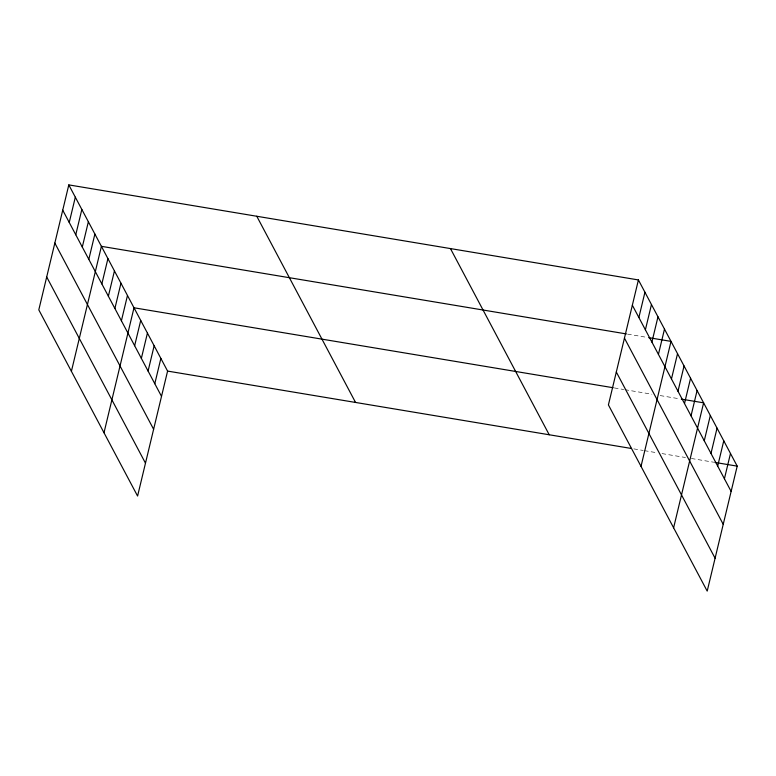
<?xml version="1.0" encoding="UTF-8"?>
<svg xmlns="http://www.w3.org/2000/svg" width="776" height="776" viewBox="0 0 776 776"><rect width="100%" height="100%" fill="white"/><g stroke="black" fill="none" stroke-linecap="round" stroke-linejoin="round"><path stroke-width="0.58" stroke-dasharray="3.88 2.91" d="M627.551 334.126L647.523 337.463M614.33 387.932L623.729 389.494M624.903 389.697L651.918 394.198M660.143 395.576L680.115 398.903M633.817 448.887L643.217 450.449M644.39 450.652L656.137 452.612M662.015 453.591L685.509 457.51M691.377 458.49L713.707 462.215"/><path stroke-width="1.16" d="M68.802 184.892L38.8 309.866L137.585 496.058L167.587 371.083L68.802 184.892L638.415 279.942L737.2 466.134L707.198 591.108L608.413 404.917L638.415 279.942M69.248 222.469L75.321 197.182M75.767 234.759L81.839 209.471M82.295 247.049L88.367 221.761M88.813 259.339L94.885 234.051M71.402 371.306L101.404 246.331L626.377 333.932M101.85 283.909L107.922 258.621M108.368 296.199L114.441 270.911M114.887 308.489L120.959 283.201M121.405 320.779L127.477 295.491M103.994 432.756L133.996 307.781L613.156 387.728M134.646 345.727L140.718 320.44M141.358 358.396L147.43 333.098M148.08 371.054L154.152 345.766M154.793 383.713L160.865 358.425M638.871 317.52L644.943 292.232M645.389 329.81L651.462 304.512M651.908 342.09L657.98 316.802M658.426 354.38L664.498 329.092M641.015 466.357L671.017 341.382L648.697 337.657M671.463 378.96L677.535 353.672M677.981 391.25L684.054 365.962M684.5 403.539L690.572 378.251M691.028 415.829L697.09 390.541M673.607 527.806L703.619 402.831L681.289 399.106M704.259 440.778L710.331 415.49M710.981 453.436L717.053 428.148M717.693 466.104L723.765 440.816M724.415 478.763L730.488 453.475M167.587 371.083L631.46 448.489M714.88 462.409L737.2 466.134M632.353 305.23L731.128 491.421M624.447 338.123L723.232 524.324M616.309 372.014L715.094 558.216M450.449 248.572L549.224 434.773M256.778 216.252L355.553 402.453M62.73 210.18L161.515 396.371M54.834 243.072L153.619 429.274M46.696 276.974L145.481 463.165"/></g></svg>
